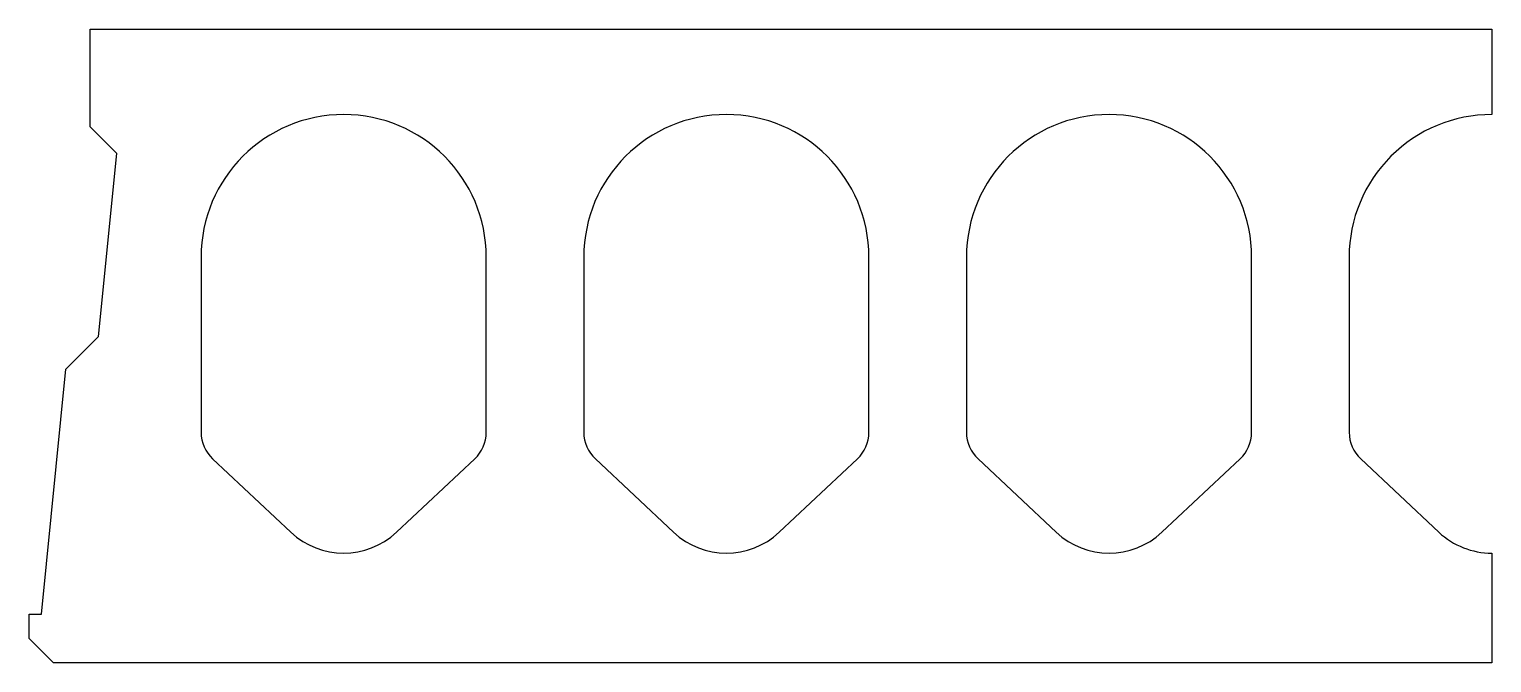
# Model space of a CAD drawing. Header units: millimetres. Extents: x 0 to 600, y 0 to 260.
import ezdxf

# ---------------------------------------------------------------- set-up
doc = ezdxf.new("R2010")
doc.units = ezdxf.units.MM
doc.layers.add('reinforced concrete', color=7, linetype='Continuous')

msp = doc.modelspace()

# ---------------------------------------------------------------- linework, layer by layer
at = {"layer": 'reinforced concrete'}
for points in [[(10, 0), (0, 10), (0, 20), (5, 20), (15.05, 120.5), (28.45, 133.9), (35.96, 209.04), (25, 220), (25, 260), (600, 260), (600, 225, 0.414214), (541.5, 166.5), (541.5, 94.6, 0.207279), (546.24, 83.66), (578.33, 53.57, 0.190572), (600, 45), (600, 0)], [(107.33, 53.57, 0.395508), (150.67, 53.57), (182.76, 83.66, 0.207279), (187.5, 94.6), (187.5, 166.5, 1), (70.5, 166.5), (70.5, 94.6, 0.207279), (75.24, 83.66)], [(264.33, 53.57, 0.395508), (307.67, 53.57), (339.76, 83.66, 0.207279), (344.5, 94.6), (344.5, 166.5, 1), (227.5, 166.5), (227.5, 94.6, 0.207279), (232.24, 83.66)], [(421.33, 53.57, 0.395508), (464.67, 53.57), (496.76, 83.66, 0.207279), (501.5, 94.6), (501.5, 166.5, 1), (384.5, 166.5), (384.5, 94.6, 0.207279), (389.24, 83.66)]]:
    msp.add_lwpolyline(points, format="xyb", close=True, dxfattribs=at)

doc.saveas('drawing.dxf')
